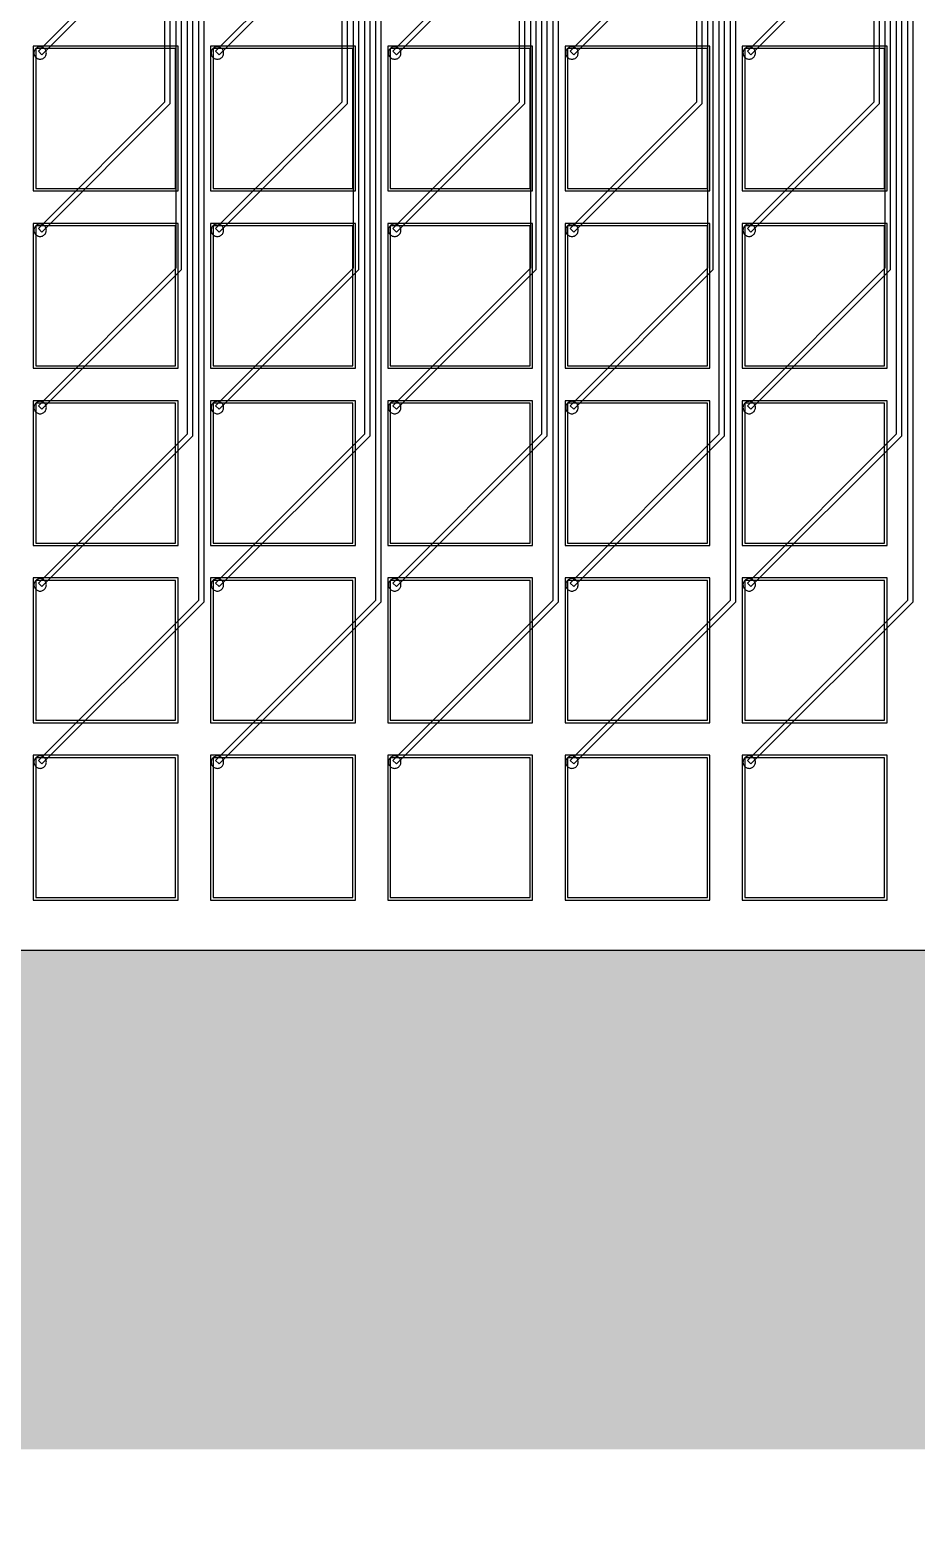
# Model space of a CAD drawing. Header units: metres. Extents: x -515 to 4265, y 201 to 1873.
# Drawn here: x 3336 to 3691, y 201 to 798 of the extents above; entities that cross this region are included whole.
import ezdxf

# ---------------------------------------------------------------- set-up
doc = ezdxf.new("R2010")
doc.units = ezdxf.units.M
for name, color, linetype in [('Etching', 1, 'CONTINUOUS'), ('EtchingPad', 2, 'CONTINUOUS'), ('Metal1', 4, 'CONTINUOUS'), ('Metal2', 3, 'CONTINUOUS'), ('Polyimide', 7, 'CONTINUOUS'), ('Polyimide_Negative', 5, 'CONTINUOUS')]:
    doc.layers.add(name, color=color, linetype=linetype)

msp = doc.modelspace()

# ---------------------------------------------------------------- hatches: boundary and pattern name
at = {"layer": 'Polyimide_Negative'}
h = msp.add_hatch(color=5, dxfattribs=at)
h.paths.add_polyline_path([(-515.25, 1873), (4265.25, 1873), (4265.25, 230), (1697, 230), (1697, 301), (58.39, 301), (46.96, 288.79), (32.62, 275.37), (17.44, 262.91), (1.48, 251.47), (-15.2, 241.1), (-32.52, 231.84), (-50.4, 223.74), (-68.78, 216.82), (-87.58, 211.12), (-106.7, 206.66), (-126.08, 203.46), (-145.62, 201.54), (-165.25, 200.89), (-184.88, 201.54), (-204.42, 203.46), (-223.8, 206.66), (-242.92, 211.12), (-261.72, 216.82), (-280.1, 223.74), (-297.98, 231.84), (-315.3, 241.1), (-331.98, 251.47), (-347.94, 262.91), (-363.12, 275.37), (-377.46, 288.79), (-388.89, 301), (-515.25, 301), (-515.25, 1873)])
h.paths.add_polyline_path([(-265.25, 501), (-265.04, 494.46), (-264.39, 487.95), (-263.33, 481.49), (-261.84, 475.12), (-259.94, 468.86), (-257.64, 462.73), (-254.94, 456.77), (-251.85, 451), (-248.4, 445.44), (-244.59, 440.12), (-240.43, 435.07), (-235.96, 430.29), (-231.18, 425.82), (-226.13, 421.66), (-220.81, 417.85), (-215.25, 414.4), (-209.48, 411.31), (-203.52, 408.61), (-197.39, 406.31), (-191.13, 404.41), (-184.76, 402.92), (-178.3, 401.86), (-171.79, 401.21), (-165.25, 401), (-158.71, 401.21), (-152.2, 401.86), (-145.74, 402.92), (-139.37, 404.41), (-133.11, 406.31), (-126.98, 408.61), (-121.02, 411.31), (-115.25, 414.4), (-109.69, 417.85), (-104.37, 421.66), (-99.32, 425.82), (-94.54, 430.29), (-90.07, 435.07), (-85.91, 440.12), (-82.1, 445.44), (-78.65, 451), (-75.56, 456.77), (-72.86, 462.73), (-70.56, 468.86), (-68.66, 475.12), (-67.17, 481.49), (-66.11, 487.95), (-65.46, 494.46), (-65.25, 501), (1897, 501), (1897, 430), (3810.25, 430), (3810.47, 436.87), (3811.15, 443.71), (3812.27, 450.48), (3813.83, 457.18), (3815.82, 463.75), (3818.24, 470.18), (3821.08, 476.44), (3824.32, 482.5), (3827.95, 488.33), (3831.95, 493.92), (3836.31, 499.23), (3841, 504.25), (3846.02, 508.94), (3851.33, 513.3), (3856.92, 517.3), (3862.75, 520.93), (3868.81, 524.17), (3875.07, 527.01), (3881.5, 529.43), (3888.07, 531.42), (3894.77, 532.98), (3901.54, 534.1), (3908.38, 534.78), (3915.25, 535), (3922.12, 534.78), (3928.96, 534.1), (3935.73, 532.98), (3942.43, 531.42), (3949, 529.43), (3955.43, 527.01), (3961.69, 524.17), (3967.75, 520.93), (3973.58, 517.3), (3979.17, 513.3), (3984.48, 508.94), (3989.5, 504.25), (3994.19, 499.23), (3998.55, 493.92), (4002.55, 488.33), (4006.18, 482.5), (4009.42, 476.44), (4012.26, 470.18), (4014.68, 463.75), (4016.67, 457.18), (4018.23, 450.48), (4019.35, 443.71), (4020.03, 436.87), (4020.25, 430), (4065.25, 430), (4065.25, 1673), (-315.25, 1673), (-315.25, 501), (-265.25, 501)], flags=0)

# ---------------------------------------------------------------- linework, layer by layer
at = {"layer": 'Etching'}
for points in [[(3342.25, 789.25), (3342.23, 789.58), (3342.16, 789.9), (3342.06, 790.21), (3341.92, 790.5), (3341.73, 790.77), (3341.52, 791.02), (3341.27, 791.23), (3341, 791.42), (3340.71, 791.56), (3340.4, 791.66), (3340.08, 791.73), (3339.75, 791.75), (3339.42, 791.73), (3339.1, 791.66), (3338.79, 791.56), (3338.5, 791.42), (3338.23, 791.23), (3337.98, 791.02), (3337.77, 790.77), (3337.58, 790.5), (3337.44, 790.21), (3337.34, 789.9), (3337.27, 789.58), (3337.25, 789.25), (3337.27, 788.92), (3337.34, 788.6), (3337.44, 788.29), (3337.58, 788), (3337.77, 787.73), (3337.98, 787.48), (3338.23, 787.27), (3338.5, 787.08), (3338.79, 786.94), (3339.1, 786.84), (3339.42, 786.77), (3339.75, 786.75), (3340.08, 786.77), (3340.4, 786.84), (3340.71, 786.94), (3341, 787.08), (3341.27, 787.27), (3341.52, 787.48), (3341.73, 787.73), (3341.92, 788), (3342.06, 788.29), (3342.16, 788.6), (3342.23, 788.92), (3342.25, 789.25)], [(3413.25, 789.25), (3413.23, 789.58), (3413.16, 789.9), (3413.06, 790.21), (3412.92, 790.5), (3412.73, 790.77), (3412.52, 791.02), (3412.27, 791.23), (3412, 791.42), (3411.71, 791.56), (3411.4, 791.66), (3411.08, 791.73), (3410.75, 791.75), (3410.42, 791.73), (3410.1, 791.66), (3409.79, 791.56), (3409.5, 791.42), (3409.23, 791.23), (3408.98, 791.02), (3408.77, 790.77), (3408.58, 790.5), (3408.44, 790.21), (3408.34, 789.9), (3408.27, 789.58), (3408.25, 789.25), (3408.27, 788.92), (3408.34, 788.6), (3408.44, 788.29), (3408.58, 788), (3408.77, 787.73), (3408.98, 787.48), (3409.23, 787.27), (3409.5, 787.08), (3409.79, 786.94), (3410.1, 786.84), (3410.42, 786.77), (3410.75, 786.75), (3411.08, 786.77), (3411.4, 786.84), (3411.71, 786.94), (3412, 787.08), (3412.27, 787.27), (3412.52, 787.48), (3412.73, 787.73), (3412.92, 788), (3413.06, 788.29), (3413.16, 788.6), (3413.23, 788.92), (3413.25, 789.25)], [(3484.25, 789.25), (3484.23, 789.58), (3484.16, 789.9), (3484.06, 790.21), (3483.92, 790.5), (3483.73, 790.77), (3483.52, 791.02), (3483.27, 791.23), (3483, 791.42), (3482.71, 791.56), (3482.4, 791.66), (3482.08, 791.73), (3481.75, 791.75), (3481.42, 791.73), (3481.1, 791.66), (3480.79, 791.56), (3480.5, 791.42), (3480.23, 791.23), (3479.98, 791.02), (3479.77, 790.77), (3479.58, 790.5), (3479.44, 790.21), (3479.34, 789.9), (3479.27, 789.58), (3479.25, 789.25), (3479.27, 788.92), (3479.34, 788.6), (3479.44, 788.29), (3479.58, 788), (3479.77, 787.73), (3479.98, 787.48), (3480.23, 787.27), (3480.5, 787.08), (3480.79, 786.94), (3481.1, 786.84), (3481.42, 786.77), (3481.75, 786.75), (3482.08, 786.77), (3482.4, 786.84), (3482.71, 786.94), (3483, 787.08), (3483.27, 787.27), (3483.52, 787.48), (3483.73, 787.73), (3483.92, 788), (3484.06, 788.29), (3484.16, 788.6), (3484.23, 788.92), (3484.25, 789.25)], [(3555.25, 789.25), (3555.23, 789.58), (3555.16, 789.9), (3555.06, 790.21), (3554.92, 790.5), (3554.73, 790.77), (3554.52, 791.02), (3554.27, 791.23), (3554, 791.42), (3553.71, 791.56), (3553.4, 791.66), (3553.08, 791.73), (3552.75, 791.75), (3552.42, 791.73), (3552.1, 791.66), (3551.79, 791.56), (3551.5, 791.42), (3551.23, 791.23), (3550.98, 791.02), (3550.77, 790.77), (3550.58, 790.5), (3550.44, 790.21), (3550.34, 789.9), (3550.27, 789.58), (3550.25, 789.25), (3550.27, 788.92), (3550.34, 788.6), (3550.44, 788.29), (3550.58, 788), (3550.77, 787.73), (3550.98, 787.48), (3551.23, 787.27), (3551.5, 787.08), (3551.79, 786.94), (3552.1, 786.84), (3552.42, 786.77), (3552.75, 786.75), (3553.08, 786.77), (3553.4, 786.84), (3553.71, 786.94), (3554, 787.08), (3554.27, 787.27), (3554.52, 787.48), (3554.73, 787.73), (3554.92, 788), (3555.06, 788.29), (3555.16, 788.6), (3555.23, 788.92), (3555.25, 789.25)], [(3626.25, 789.25), (3626.23, 789.58), (3626.16, 789.9), (3626.06, 790.21), (3625.92, 790.5), (3625.73, 790.77), (3625.52, 791.02), (3625.27, 791.23), (3625, 791.42), (3624.71, 791.56), (3624.4, 791.66), (3624.08, 791.73), (3623.75, 791.75), (3623.42, 791.73), (3623.1, 791.66), (3622.79, 791.56), (3622.5, 791.42), (3622.23, 791.23), (3621.98, 791.02), (3621.77, 790.77), (3621.58, 790.5), (3621.44, 790.21), (3621.34, 789.9), (3621.27, 789.58), (3621.25, 789.25), (3621.27, 788.92), (3621.34, 788.6), (3621.44, 788.29), (3621.58, 788), (3621.77, 787.73), (3621.98, 787.48), (3622.23, 787.27), (3622.5, 787.08), (3622.79, 786.94), (3623.1, 786.84), (3623.42, 786.77), (3623.75, 786.75), (3624.08, 786.77), (3624.4, 786.84), (3624.71, 786.94), (3625, 787.08), (3625.27, 787.27), (3625.52, 787.48), (3625.73, 787.73), (3625.92, 788), (3626.06, 788.29), (3626.16, 788.6), (3626.23, 788.92), (3626.25, 789.25)], [(3342.25, 718.25), (3342.23, 718.58), (3342.16, 718.9), (3342.06, 719.21), (3341.92, 719.5), (3341.73, 719.77), (3341.52, 720.02), (3341.27, 720.23), (3341, 720.42), (3340.71, 720.56), (3340.4, 720.66), (3340.08, 720.73), (3339.75, 720.75), (3339.42, 720.73), (3339.1, 720.66), (3338.79, 720.56), (3338.5, 720.42), (3338.23, 720.23), (3337.98, 720.02), (3337.77, 719.77), (3337.58, 719.5), (3337.44, 719.21), (3337.34, 718.9), (3337.27, 718.58), (3337.25, 718.25), (3337.27, 717.92), (3337.34, 717.6), (3337.44, 717.29), (3337.58, 717), (3337.77, 716.73), (3337.98, 716.48), (3338.23, 716.27), (3338.5, 716.08), (3338.79, 715.94), (3339.1, 715.84), (3339.42, 715.77), (3339.75, 715.75), (3340.08, 715.77), (3340.4, 715.84), (3340.71, 715.94), (3341, 716.08), (3341.27, 716.27), (3341.52, 716.48), (3341.73, 716.73), (3341.92, 717), (3342.06, 717.29), (3342.16, 717.6), (3342.23, 717.92), (3342.25, 718.25)], [(3413.25, 718.25), (3413.23, 718.58), (3413.16, 718.9), (3413.06, 719.21), (3412.92, 719.5), (3412.73, 719.77), (3412.52, 720.02), (3412.27, 720.23), (3412, 720.42), (3411.71, 720.56), (3411.4, 720.66), (3411.08, 720.73), (3410.75, 720.75), (3410.42, 720.73), (3410.1, 720.66), (3409.79, 720.56), (3409.5, 720.42), (3409.23, 720.23), (3408.98, 720.02), (3408.77, 719.77), (3408.58, 719.5), (3408.44, 719.21), (3408.34, 718.9), (3408.27, 718.58), (3408.25, 718.25), (3408.27, 717.92), (3408.34, 717.6), (3408.44, 717.29), (3408.58, 717), (3408.77, 716.73), (3408.98, 716.48), (3409.23, 716.27), (3409.5, 716.08), (3409.79, 715.94), (3410.1, 715.84), (3410.42, 715.77), (3410.75, 715.75), (3411.08, 715.77), (3411.4, 715.84), (3411.71, 715.94), (3412, 716.08), (3412.27, 716.27), (3412.52, 716.48), (3412.73, 716.73), (3412.92, 717), (3413.06, 717.29), (3413.16, 717.6), (3413.23, 717.92), (3413.25, 718.25)], [(3484.25, 718.25), (3484.23, 718.58), (3484.16, 718.9), (3484.06, 719.21), (3483.92, 719.5), (3483.73, 719.77), (3483.52, 720.02), (3483.27, 720.23), (3483, 720.42), (3482.71, 720.56), (3482.4, 720.66), (3482.08, 720.73), (3481.75, 720.75), (3481.42, 720.73), (3481.1, 720.66), (3480.79, 720.56), (3480.5, 720.42), (3480.23, 720.23), (3479.98, 720.02), (3479.77, 719.77), (3479.58, 719.5), (3479.44, 719.21), (3479.34, 718.9), (3479.27, 718.58), (3479.25, 718.25), (3479.27, 717.92), (3479.34, 717.6), (3479.44, 717.29), (3479.58, 717), (3479.77, 716.73), (3479.98, 716.48), (3480.23, 716.27), (3480.5, 716.08), (3480.79, 715.94), (3481.1, 715.84), (3481.42, 715.77), (3481.75, 715.75), (3482.08, 715.77), (3482.4, 715.84), (3482.71, 715.94), (3483, 716.08), (3483.27, 716.27), (3483.52, 716.48), (3483.73, 716.73), (3483.92, 717), (3484.06, 717.29), (3484.16, 717.6), (3484.23, 717.92), (3484.25, 718.25)], [(3555.25, 718.25), (3555.23, 718.58), (3555.16, 718.9), (3555.06, 719.21), (3554.92, 719.5), (3554.73, 719.77), (3554.52, 720.02), (3554.27, 720.23), (3554, 720.42), (3553.71, 720.56), (3553.4, 720.66), (3553.08, 720.73), (3552.75, 720.75), (3552.42, 720.73), (3552.1, 720.66), (3551.79, 720.56), (3551.5, 720.42), (3551.23, 720.23), (3550.98, 720.02), (3550.77, 719.77), (3550.58, 719.5), (3550.44, 719.21), (3550.34, 718.9), (3550.27, 718.58), (3550.25, 718.25), (3550.27, 717.92), (3550.34, 717.6), (3550.44, 717.29), (3550.58, 717), (3550.77, 716.73), (3550.98, 716.48), (3551.23, 716.27), (3551.5, 716.08), (3551.79, 715.94), (3552.1, 715.84), (3552.42, 715.77), (3552.75, 715.75), (3553.08, 715.77), (3553.4, 715.84), (3553.71, 715.94), (3554, 716.08), (3554.27, 716.27), (3554.52, 716.48), (3554.73, 716.73), (3554.92, 717), (3555.06, 717.29), (3555.16, 717.6), (3555.23, 717.92), (3555.25, 718.25)], [(3626.25, 718.25), (3626.23, 718.58), (3626.16, 718.9), (3626.06, 719.21), (3625.92, 719.5), (3625.73, 719.77), (3625.52, 720.02), (3625.27, 720.23), (3625, 720.42), (3624.71, 720.56), (3624.4, 720.66), (3624.08, 720.73), (3623.75, 720.75), (3623.42, 720.73), (3623.1, 720.66), (3622.79, 720.56), (3622.5, 720.42), (3622.23, 720.23), (3621.98, 720.02), (3621.77, 719.77), (3621.58, 719.5), (3621.44, 719.21), (3621.34, 718.9), (3621.27, 718.58), (3621.25, 718.25), (3621.27, 717.92), (3621.34, 717.6), (3621.44, 717.29), (3621.58, 717), (3621.77, 716.73), (3621.98, 716.48), (3622.23, 716.27), (3622.5, 716.08), (3622.79, 715.94), (3623.1, 715.84), (3623.42, 715.77), (3623.75, 715.75), (3624.08, 715.77), (3624.4, 715.84), (3624.71, 715.94), (3625, 716.08), (3625.27, 716.27), (3625.52, 716.48), (3625.73, 716.73), (3625.92, 717), (3626.06, 717.29), (3626.16, 717.6), (3626.23, 717.92), (3626.25, 718.25)], [(3342.25, 647.25), (3342.23, 647.58), (3342.16, 647.9), (3342.06, 648.21), (3341.92, 648.5), (3341.73, 648.77), (3341.52, 649.02), (3341.27, 649.23), (3341, 649.42), (3340.71, 649.56), (3340.4, 649.66), (3340.08, 649.73), (3339.75, 649.75), (3339.42, 649.73), (3339.1, 649.66), (3338.79, 649.56), (3338.5, 649.42), (3338.23, 649.23), (3337.98, 649.02), (3337.77, 648.77), (3337.58, 648.5), (3337.44, 648.21), (3337.34, 647.9), (3337.27, 647.58), (3337.25, 647.25), (3337.27, 646.92), (3337.34, 646.6), (3337.44, 646.29), (3337.58, 646), (3337.77, 645.73), (3337.98, 645.48), (3338.23, 645.27), (3338.5, 645.08), (3338.79, 644.94), (3339.1, 644.84), (3339.42, 644.77), (3339.75, 644.75), (3340.08, 644.77), (3340.4, 644.84), (3340.71, 644.94), (3341, 645.08), (3341.27, 645.27), (3341.52, 645.48), (3341.73, 645.73), (3341.92, 646), (3342.06, 646.29), (3342.16, 646.6), (3342.23, 646.92), (3342.25, 647.25)], [(3413.25, 647.25), (3413.23, 647.58), (3413.16, 647.9), (3413.06, 648.21), (3412.92, 648.5), (3412.73, 648.77), (3412.52, 649.02), (3412.27, 649.23), (3412, 649.42), (3411.71, 649.56), (3411.4, 649.66), (3411.08, 649.73), (3410.75, 649.75), (3410.42, 649.73), (3410.1, 649.66), (3409.79, 649.56), (3409.5, 649.42), (3409.23, 649.23), (3408.98, 649.02), (3408.77, 648.77), (3408.58, 648.5), (3408.44, 648.21), (3408.34, 647.9), (3408.27, 647.58), (3408.25, 647.25), (3408.27, 646.92), (3408.34, 646.6), (3408.44, 646.29), (3408.58, 646), (3408.77, 645.73), (3408.98, 645.48), (3409.23, 645.27), (3409.5, 645.08), (3409.79, 644.94), (3410.1, 644.84), (3410.42, 644.77), (3410.75, 644.75), (3411.08, 644.77), (3411.4, 644.84), (3411.71, 644.94), (3412, 645.08), (3412.27, 645.27), (3412.52, 645.48), (3412.73, 645.73), (3412.92, 646), (3413.06, 646.29), (3413.16, 646.6), (3413.23, 646.92), (3413.25, 647.25)], [(3484.25, 647.25), (3484.23, 647.58), (3484.16, 647.9), (3484.06, 648.21), (3483.92, 648.5), (3483.73, 648.77), (3483.52, 649.02), (3483.27, 649.23), (3483, 649.42), (3482.71, 649.56), (3482.4, 649.66), (3482.08, 649.73), (3481.75, 649.75), (3481.42, 649.73), (3481.1, 649.66), (3480.79, 649.56), (3480.5, 649.42), (3480.23, 649.23), (3479.98, 649.02), (3479.77, 648.77), (3479.58, 648.5), (3479.44, 648.21), (3479.34, 647.9), (3479.27, 647.58), (3479.25, 647.25), (3479.27, 646.92), (3479.34, 646.6), (3479.44, 646.29), (3479.58, 646), (3479.77, 645.73), (3479.98, 645.48), (3480.23, 645.27), (3480.5, 645.08), (3480.79, 644.94), (3481.1, 644.84), (3481.42, 644.77), (3481.75, 644.75), (3482.08, 644.77), (3482.4, 644.84), (3482.71, 644.94), (3483, 645.08), (3483.27, 645.27), (3483.52, 645.48), (3483.73, 645.73), (3483.92, 646), (3484.06, 646.29), (3484.16, 646.6), (3484.23, 646.92), (3484.25, 647.25)], [(3555.25, 647.25), (3555.23, 647.58), (3555.16, 647.9), (3555.06, 648.21), (3554.92, 648.5), (3554.73, 648.77), (3554.52, 649.02), (3554.27, 649.23), (3554, 649.42), (3553.71, 649.56), (3553.4, 649.66), (3553.08, 649.73), (3552.75, 649.75), (3552.42, 649.73), (3552.1, 649.66), (3551.79, 649.56), (3551.5, 649.42), (3551.23, 649.23), (3550.98, 649.02), (3550.77, 648.77), (3550.58, 648.5), (3550.44, 648.21), (3550.34, 647.9), (3550.27, 647.58), (3550.25, 647.25), (3550.27, 646.92), (3550.34, 646.6), (3550.44, 646.29), (3550.58, 646), (3550.77, 645.73), (3550.98, 645.48), (3551.23, 645.27), (3551.5, 645.08), (3551.79, 644.94), (3552.1, 644.84), (3552.42, 644.77), (3552.75, 644.75), (3553.08, 644.77), (3553.4, 644.84), (3553.71, 644.94), (3554, 645.08), (3554.27, 645.27), (3554.52, 645.48), (3554.73, 645.73), (3554.92, 646), (3555.06, 646.29), (3555.16, 646.6), (3555.23, 646.92), (3555.25, 647.25)], [(3626.25, 647.25), (3626.23, 647.58), (3626.16, 647.9), (3626.06, 648.21), (3625.92, 648.5), (3625.73, 648.77), (3625.52, 649.02), (3625.27, 649.23), (3625, 649.42), (3624.71, 649.56), (3624.4, 649.66), (3624.08, 649.73), (3623.75, 649.75), (3623.42, 649.73), (3623.1, 649.66), (3622.79, 649.56), (3622.5, 649.42), (3622.23, 649.23), (3621.98, 649.02), (3621.77, 648.77), (3621.58, 648.5), (3621.44, 648.21), (3621.34, 647.9), (3621.27, 647.58), (3621.25, 647.25), (3621.27, 646.92), (3621.34, 646.6), (3621.44, 646.29), (3621.58, 646), (3621.77, 645.73), (3621.98, 645.48), (3622.23, 645.27), (3622.5, 645.08), (3622.79, 644.94), (3623.1, 644.84), (3623.42, 644.77), (3623.75, 644.75), (3624.08, 644.77), (3624.4, 644.84), (3624.71, 644.94), (3625, 645.08), (3625.27, 645.27), (3625.52, 645.48), (3625.73, 645.73), (3625.92, 646), (3626.06, 646.29), (3626.16, 646.6), (3626.23, 646.92), (3626.25, 647.25)], [(3342.25, 576.25), (3342.23, 576.58), (3342.16, 576.9), (3342.06, 577.21), (3341.92, 577.5), (3341.73, 577.77), (3341.52, 578.02), (3341.27, 578.23), (3341, 578.42), (3340.71, 578.56), (3340.4, 578.66), (3340.08, 578.73), (3339.75, 578.75), (3339.42, 578.73), (3339.1, 578.66), (3338.79, 578.56), (3338.5, 578.42), (3338.23, 578.23), (3337.98, 578.02), (3337.77, 577.77), (3337.58, 577.5), (3337.44, 577.21), (3337.34, 576.9), (3337.27, 576.58), (3337.25, 576.25), (3337.27, 575.92), (3337.34, 575.6), (3337.44, 575.29), (3337.58, 575), (3337.77, 574.73), (3337.98, 574.48), (3338.23, 574.27), (3338.5, 574.08), (3338.79, 573.94), (3339.1, 573.84), (3339.42, 573.77), (3339.75, 573.75), (3340.08, 573.77), (3340.4, 573.84), (3340.71, 573.94), (3341, 574.08), (3341.27, 574.27), (3341.52, 574.48), (3341.73, 574.73), (3341.92, 575), (3342.06, 575.29), (3342.16, 575.6), (3342.23, 575.92), (3342.25, 576.25)], [(3413.25, 576.25), (3413.23, 576.58), (3413.16, 576.9), (3413.06, 577.21), (3412.92, 577.5), (3412.73, 577.77), (3412.52, 578.02), (3412.27, 578.23), (3412, 578.42), (3411.71, 578.56), (3411.4, 578.66), (3411.08, 578.73), (3410.75, 578.75), (3410.42, 578.73), (3410.1, 578.66), (3409.79, 578.56), (3409.5, 578.42), (3409.23, 578.23), (3408.98, 578.02), (3408.77, 577.77), (3408.58, 577.5), (3408.44, 577.21), (3408.34, 576.9), (3408.27, 576.58), (3408.25, 576.25), (3408.27, 575.92), (3408.34, 575.6), (3408.44, 575.29), (3408.58, 575), (3408.77, 574.73), (3408.98, 574.48), (3409.23, 574.27), (3409.5, 574.08), (3409.79, 573.94), (3410.1, 573.84), (3410.42, 573.77), (3410.75, 573.75), (3411.08, 573.77), (3411.4, 573.84), (3411.71, 573.94), (3412, 574.08), (3412.27, 574.27), (3412.52, 574.48), (3412.73, 574.73), (3412.92, 575), (3413.06, 575.29), (3413.16, 575.6), (3413.23, 575.92), (3413.25, 576.25)], [(3484.25, 576.25), (3484.23, 576.58), (3484.16, 576.9), (3484.06, 577.21), (3483.92, 577.5), (3483.73, 577.77), (3483.52, 578.02), (3483.27, 578.23), (3483, 578.42), (3482.71, 578.56), (3482.4, 578.66), (3482.08, 578.73), (3481.75, 578.75), (3481.42, 578.73), (3481.1, 578.66), (3480.79, 578.56), (3480.5, 578.42), (3480.23, 578.23), (3479.98, 578.02), (3479.77, 577.77), (3479.58, 577.5), (3479.44, 577.21), (3479.34, 576.9), (3479.27, 576.58), (3479.25, 576.25), (3479.27, 575.92), (3479.34, 575.6), (3479.44, 575.29), (3479.58, 575), (3479.77, 574.73), (3479.98, 574.48), (3480.23, 574.27), (3480.5, 574.08), (3480.79, 573.94), (3481.1, 573.84), (3481.42, 573.77), (3481.75, 573.75), (3482.08, 573.77), (3482.4, 573.84), (3482.71, 573.94), (3483, 574.08), (3483.27, 574.27), (3483.52, 574.48), (3483.73, 574.73), (3483.92, 575), (3484.06, 575.29), (3484.16, 575.6), (3484.23, 575.92), (3484.25, 576.25)], [(3555.25, 576.25), (3555.23, 576.58), (3555.16, 576.9), (3555.06, 577.21), (3554.92, 577.5), (3554.73, 577.77), (3554.52, 578.02), (3554.27, 578.23), (3554, 578.42), (3553.71, 578.56), (3553.4, 578.66), (3553.08, 578.73), (3552.75, 578.75), (3552.42, 578.73), (3552.1, 578.66), (3551.79, 578.56), (3551.5, 578.42), (3551.23, 578.23), (3550.98, 578.02), (3550.77, 577.77), (3550.58, 577.5), (3550.44, 577.21), (3550.34, 576.9), (3550.27, 576.58), (3550.25, 576.25), (3550.27, 575.92), (3550.34, 575.6), (3550.44, 575.29), (3550.58, 575), (3550.77, 574.73), (3550.98, 574.48), (3551.23, 574.27), (3551.5, 574.08), (3551.79, 573.94), (3552.1, 573.84), (3552.42, 573.77), (3552.75, 573.75), (3553.08, 573.77), (3553.4, 573.84), (3553.71, 573.94), (3554, 574.08), (3554.27, 574.27), (3554.52, 574.48), (3554.73, 574.73), (3554.92, 575), (3555.06, 575.29), (3555.16, 575.6), (3555.23, 575.92), (3555.25, 576.25)], [(3626.25, 576.25), (3626.23, 576.58), (3626.16, 576.9), (3626.06, 577.21), (3625.92, 577.5), (3625.73, 577.77), (3625.52, 578.02), (3625.27, 578.23), (3625, 578.42), (3624.71, 578.56), (3624.4, 578.66), (3624.08, 578.73), (3623.75, 578.75), (3623.42, 578.73), (3623.1, 578.66), (3622.79, 578.56), (3622.5, 578.42), (3622.23, 578.23), (3621.98, 578.02), (3621.77, 577.77), (3621.58, 577.5), (3621.44, 577.21), (3621.34, 576.9), (3621.27, 576.58), (3621.25, 576.25), (3621.27, 575.92), (3621.34, 575.6), (3621.44, 575.29), (3621.58, 575), (3621.77, 574.73), (3621.98, 574.48), (3622.23, 574.27), (3622.5, 574.08), (3622.79, 573.94), (3623.1, 573.84), (3623.42, 573.77), (3623.75, 573.75), (3624.08, 573.77), (3624.4, 573.84), (3624.71, 573.94), (3625, 574.08), (3625.27, 574.27), (3625.52, 574.48), (3625.73, 574.73), (3625.92, 575), (3626.06, 575.29), (3626.16, 575.6), (3626.23, 575.92), (3626.25, 576.25)], [(3342.25, 505.25), (3342.23, 505.58), (3342.16, 505.9), (3342.06, 506.21), (3341.92, 506.5), (3341.73, 506.77), (3341.52, 507.02), (3341.27, 507.23), (3341, 507.42), (3340.71, 507.56), (3340.4, 507.66), (3340.08, 507.73), (3339.75, 507.75), (3339.42, 507.73), (3339.1, 507.66), (3338.79, 507.56), (3338.5, 507.42), (3338.23, 507.23), (3337.98, 507.02), (3337.77, 506.77), (3337.58, 506.5), (3337.44, 506.21), (3337.34, 505.9), (3337.27, 505.58), (3337.25, 505.25), (3337.27, 504.92), (3337.34, 504.6), (3337.44, 504.29), (3337.58, 504), (3337.77, 503.73), (3337.98, 503.48), (3338.23, 503.27), (3338.5, 503.08), (3338.79, 502.94), (3339.1, 502.84), (3339.42, 502.77), (3339.75, 502.75), (3340.08, 502.77), (3340.4, 502.84), (3340.71, 502.94), (3341, 503.08), (3341.27, 503.27), (3341.52, 503.48), (3341.73, 503.73), (3341.92, 504), (3342.06, 504.29), (3342.16, 504.6), (3342.23, 504.92), (3342.25, 505.25)], [(3413.25, 505.25), (3413.23, 505.58), (3413.16, 505.9), (3413.06, 506.21), (3412.92, 506.5), (3412.73, 506.77), (3412.52, 507.02), (3412.27, 507.23), (3412, 507.42), (3411.71, 507.56), (3411.4, 507.66), (3411.08, 507.73), (3410.75, 507.75), (3410.42, 507.73), (3410.1, 507.66), (3409.79, 507.56), (3409.5, 507.42), (3409.23, 507.23), (3408.98, 507.02), (3408.77, 506.77), (3408.58, 506.5), (3408.44, 506.21), (3408.34, 505.9), (3408.27, 505.58), (3408.25, 505.25), (3408.27, 504.92), (3408.34, 504.6), (3408.44, 504.29), (3408.58, 504), (3408.77, 503.73), (3408.98, 503.48), (3409.23, 503.27), (3409.5, 503.08), (3409.79, 502.94), (3410.1, 502.84), (3410.42, 502.77), (3410.75, 502.75), (3411.08, 502.77), (3411.4, 502.84), (3411.71, 502.94), (3412, 503.08), (3412.27, 503.27), (3412.52, 503.48), (3412.73, 503.73), (3412.92, 504), (3413.06, 504.29), (3413.16, 504.6), (3413.23, 504.92), (3413.25, 505.25)], [(3484.25, 505.25), (3484.23, 505.58), (3484.16, 505.9), (3484.06, 506.21), (3483.92, 506.5), (3483.73, 506.77), (3483.52, 507.02), (3483.27, 507.23), (3483, 507.42), (3482.71, 507.56), (3482.4, 507.66), (3482.08, 507.73), (3481.75, 507.75), (3481.42, 507.73), (3481.1, 507.66), (3480.79, 507.56), (3480.5, 507.42), (3480.23, 507.23), (3479.98, 507.02), (3479.77, 506.77), (3479.58, 506.5), (3479.44, 506.21), (3479.34, 505.9), (3479.27, 505.58), (3479.25, 505.25), (3479.27, 504.92), (3479.34, 504.6), (3479.44, 504.29), (3479.58, 504), (3479.77, 503.73), (3479.98, 503.48), (3480.23, 503.27), (3480.5, 503.08), (3480.79, 502.94), (3481.1, 502.84), (3481.42, 502.77), (3481.75, 502.75), (3482.08, 502.77), (3482.4, 502.84), (3482.71, 502.94), (3483, 503.08), (3483.27, 503.27), (3483.52, 503.48), (3483.73, 503.73), (3483.92, 504), (3484.06, 504.29), (3484.16, 504.6), (3484.23, 504.92), (3484.25, 505.25)], [(3555.25, 505.25), (3555.23, 505.58), (3555.16, 505.9), (3555.06, 506.21), (3554.92, 506.5), (3554.73, 506.77), (3554.52, 507.02), (3554.27, 507.23), (3554, 507.42), (3553.71, 507.56), (3553.4, 507.66), (3553.08, 507.73), (3552.75, 507.75), (3552.42, 507.73), (3552.1, 507.66), (3551.79, 507.56), (3551.5, 507.42), (3551.23, 507.23), (3550.98, 507.02), (3550.77, 506.77), (3550.58, 506.5), (3550.44, 506.21), (3550.34, 505.9), (3550.27, 505.58), (3550.25, 505.25), (3550.27, 504.92), (3550.34, 504.6), (3550.44, 504.29), (3550.58, 504), (3550.77, 503.73), (3550.98, 503.48), (3551.23, 503.27), (3551.5, 503.08), (3551.79, 502.94), (3552.1, 502.84), (3552.42, 502.77), (3552.75, 502.75), (3553.08, 502.77), (3553.4, 502.84), (3553.71, 502.94), (3554, 503.08), (3554.27, 503.27), (3554.52, 503.48), (3554.73, 503.73), (3554.92, 504), (3555.06, 504.29), (3555.16, 504.6), (3555.23, 504.92), (3555.25, 505.25)], [(3626.25, 505.25), (3626.23, 505.58), (3626.16, 505.9), (3626.06, 506.21), (3625.92, 506.5), (3625.73, 506.77), (3625.52, 507.02), (3625.27, 507.23), (3625, 507.42), (3624.71, 507.56), (3624.4, 507.66), (3624.08, 507.73), (3623.75, 507.75), (3623.42, 507.73), (3623.1, 507.66), (3622.79, 507.56), (3622.5, 507.42), (3622.23, 507.23), (3621.98, 507.02), (3621.77, 506.77), (3621.58, 506.5), (3621.44, 506.21), (3621.34, 505.9), (3621.27, 505.58), (3621.25, 505.25), (3621.27, 504.92), (3621.34, 504.6), (3621.44, 504.29), (3621.58, 504), (3621.77, 503.73), (3621.98, 503.48), (3622.23, 503.27), (3622.5, 503.08), (3622.79, 502.94), (3623.1, 502.84), (3623.42, 502.77), (3623.75, 502.75), (3624.08, 502.77), (3624.4, 502.84), (3624.71, 502.94), (3625, 503.08), (3625.27, 503.27), (3625.52, 503.48), (3625.73, 503.73), (3625.92, 504), (3626.06, 504.29), (3626.16, 504.6), (3626.23, 504.92), (3626.25, 505.25)]]:
    msp.add_lwpolyline(points, close=True, dxfattribs=at)
at = {"layer": 'EtchingPad'}
for points in [[(3338, 735), (3394, 735), (3394, 791), (3338, 791), (3338, 735)], [(3409, 735), (3465, 735), (3465, 791), (3409, 791), (3409, 735)], [(3480, 735), (3536, 735), (3536, 791), (3480, 791), (3480, 735)], [(3551, 735), (3607, 735), (3607, 791), (3551, 791), (3551, 735)], [(3622, 735), (3678, 735), (3678, 791), (3622, 791), (3622, 735)], [(3338, 664), (3394, 664), (3394, 720), (3338, 720), (3338, 664)], [(3409, 664), (3465, 664), (3465, 720), (3409, 720), (3409, 664)], [(3480, 664), (3536, 664), (3536, 720), (3480, 720), (3480, 664)], [(3551, 664), (3607, 664), (3607, 720), (3551, 720), (3551, 664)], [(3622, 664), (3678, 664), (3678, 720), (3622, 720), (3622, 664)], [(3338, 593), (3394, 593), (3394, 649), (3338, 649), (3338, 593)], [(3409, 593), (3465, 593), (3465, 649), (3409, 649), (3409, 593)], [(3480, 593), (3536, 593), (3536, 649), (3480, 649), (3480, 593)], [(3551, 593), (3607, 593), (3607, 649), (3551, 649), (3551, 593)], [(3622, 593), (3678, 593), (3678, 649), (3622, 649), (3622, 593)], [(3338, 522), (3394, 522), (3394, 578), (3338, 578), (3338, 522)], [(3409, 522), (3465, 522), (3465, 578), (3409, 578), (3409, 522)], [(3480, 522), (3536, 522), (3536, 578), (3480, 578), (3480, 522)], [(3551, 522), (3607, 522), (3607, 578), (3551, 578), (3551, 522)], [(3622, 522), (3678, 522), (3678, 578), (3622, 578), (3622, 522)], [(3338, 451), (3394, 451), (3394, 507), (3338, 507), (3338, 451)], [(3409, 451), (3465, 451), (3465, 507), (3409, 507), (3409, 451)], [(3480, 451), (3536, 451), (3536, 507), (3480, 507), (3480, 451)], [(3551, 451), (3607, 451), (3607, 507), (3551, 507), (3551, 451)], [(3622, 451), (3678, 451), (3678, 507), (3622, 507), (3622, 451)]]:
    msp.add_lwpolyline(points, close=True, dxfattribs=at)
at = {"layer": 'Metal1'}
for points in [[(3405.25, 1573), (3405.25, 569.34), (3340.46, 504.54), (3339.04, 505.96), (3403.25, 570.16), (3403.25, 1573)], [(3400.75, 1573), (3400.75, 635.84), (3340.46, 575.54), (3339.04, 576.96), (3398.75, 636.66), (3398.75, 1573)], [(3396.25, 1573), (3396.25, 702.34), (3340.46, 646.54), (3339.04, 647.96), (3394.25, 703.16), (3394.25, 1573)], [(3391.75, 1573), (3391.75, 768.84), (3340.46, 717.54), (3339.04, 718.96), (3389.75, 769.66), (3389.75, 1573)], [(3387.25, 1573), (3387.25, 835.34), (3340.46, 788.54), (3339.04, 789.96), (3385.25, 836.16), (3385.25, 1573)], [(3476.25, 1573), (3476.25, 569.34), (3411.46, 504.54), (3410.04, 505.96), (3474.25, 570.16), (3474.25, 1573)], [(3471.75, 1573), (3471.75, 635.84), (3411.46, 575.54), (3410.04, 576.96), (3469.75, 636.66), (3469.75, 1573)], [(3467.25, 1573), (3467.25, 702.34), (3411.46, 646.54), (3410.04, 647.96), (3465.25, 703.16), (3465.25, 1573)], [(3462.75, 1573), (3462.75, 768.84), (3411.46, 717.54), (3410.04, 718.96), (3460.75, 769.66), (3460.75, 1573)], [(3458.25, 1573), (3458.25, 835.34), (3411.46, 788.54), (3410.04, 789.96), (3456.25, 836.16), (3456.25, 1573)], [(3547.25, 1573), (3547.25, 569.34), (3482.46, 504.54), (3481.04, 505.96), (3545.25, 570.16), (3545.25, 1573)], [(3542.75, 1573), (3542.75, 635.84), (3482.46, 575.54), (3481.04, 576.96), (3540.75, 636.66), (3540.75, 1573)], [(3538.25, 1573), (3538.25, 702.34), (3482.46, 646.54), (3481.04, 647.96), (3536.25, 703.16), (3536.25, 1573)], [(3533.75, 1573), (3533.75, 768.84), (3482.46, 717.54), (3481.04, 718.96), (3531.75, 769.66), (3531.75, 1573)], [(3529.25, 1573), (3529.25, 835.34), (3482.46, 788.54), (3481.04, 789.96), (3527.25, 836.16), (3527.25, 1573)], [(3618.25, 1573), (3618.25, 569.34), (3553.46, 504.54), (3552.04, 505.96), (3616.25, 570.16), (3616.25, 1573)], [(3613.75, 1573), (3613.75, 635.84), (3553.46, 575.54), (3552.04, 576.96), (3611.75, 636.66), (3611.75, 1573)], [(3609.25, 1573), (3609.25, 702.34), (3553.46, 646.54), (3552.04, 647.96), (3607.25, 703.16), (3607.25, 1573)], [(3604.75, 1573), (3604.75, 768.84), (3553.46, 717.54), (3552.04, 718.96), (3602.75, 769.66), (3602.75, 1573)], [(3600.25, 1573), (3600.25, 835.34), (3553.46, 788.54), (3552.04, 789.96), (3598.25, 836.16), (3598.25, 1573)], [(3689.25, 1573), (3689.25, 569.34), (3624.46, 504.54), (3623.04, 505.96), (3687.25, 570.16), (3687.25, 1573)], [(3684.75, 1573), (3684.75, 635.84), (3624.46, 575.54), (3623.04, 576.96), (3682.75, 636.66), (3682.75, 1573)], [(3680.25, 1573), (3680.25, 702.34), (3624.46, 646.54), (3623.04, 647.96), (3678.25, 703.16), (3678.25, 1573)], [(3675.75, 1573), (3675.75, 768.84), (3624.46, 717.54), (3623.04, 718.96), (3673.75, 769.66), (3673.75, 1573)], [(3671.25, 1573), (3671.25, 835.34), (3624.46, 788.54), (3623.04, 789.96), (3669.25, 836.16), (3669.25, 1573)]]:
    msp.add_lwpolyline(points, close=True, dxfattribs=at)
at = {"layer": 'Metal2'}
for points in [[(3337, 734), (3395, 734), (3395, 792), (3337, 792), (3337, 734)], [(3408, 734), (3466, 734), (3466, 792), (3408, 792), (3408, 734)], [(3479, 734), (3537, 734), (3537, 792), (3479, 792), (3479, 734)], [(3550, 734), (3608, 734), (3608, 792), (3550, 792), (3550, 734)], [(3621, 734), (3679, 734), (3679, 792), (3621, 792), (3621, 734)], [(3337, 663), (3395, 663), (3395, 721), (3337, 721), (3337, 663)], [(3408, 663), (3466, 663), (3466, 721), (3408, 721), (3408, 663)], [(3479, 663), (3537, 663), (3537, 721), (3479, 721), (3479, 663)], [(3550, 663), (3608, 663), (3608, 721), (3550, 721), (3550, 663)], [(3621, 663), (3679, 663), (3679, 721), (3621, 721), (3621, 663)], [(3337, 592), (3395, 592), (3395, 650), (3337, 650), (3337, 592)], [(3408, 592), (3466, 592), (3466, 650), (3408, 650), (3408, 592)], [(3479, 592), (3537, 592), (3537, 650), (3479, 650), (3479, 592)], [(3550, 592), (3608, 592), (3608, 650), (3550, 650), (3550, 592)], [(3621, 592), (3679, 592), (3679, 650), (3621, 650), (3621, 592)], [(3337, 521), (3395, 521), (3395, 579), (3337, 579), (3337, 521)], [(3408, 521), (3466, 521), (3466, 579), (3408, 579), (3408, 521)], [(3479, 521), (3537, 521), (3537, 579), (3479, 579), (3479, 521)], [(3550, 521), (3608, 521), (3608, 579), (3550, 579), (3550, 521)], [(3621, 521), (3679, 521), (3679, 579), (3621, 579), (3621, 521)], [(3337, 450), (3395, 450), (3395, 508), (3337, 508), (3337, 450)], [(3408, 450), (3466, 450), (3466, 508), (3408, 508), (3408, 450)], [(3479, 450), (3537, 450), (3537, 508), (3479, 508), (3479, 450)], [(3550, 450), (3608, 450), (3608, 508), (3550, 508), (3550, 450)], [(3621, 450), (3679, 450), (3679, 508), (3621, 508), (3621, 450)]]:
    msp.add_lwpolyline(points, close=True, dxfattribs=at)
at = {"layer": 'Polyimide'}
msp.add_lwpolyline([(1897, 430), (3810.25, 430)], dxfattribs=at)

doc.saveas('drawing.dxf')
